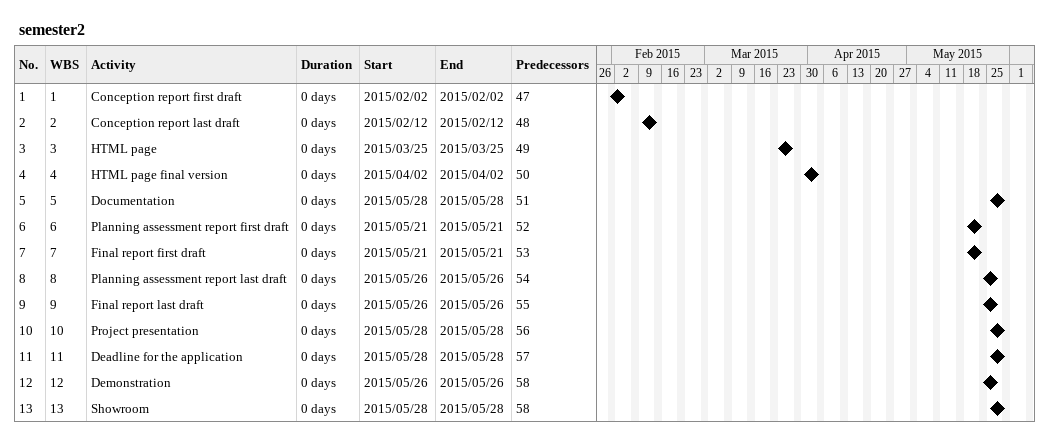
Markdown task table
semester2

| ID | WBS | Task | Duration | Start | Finish | Predecessors |
|---|---|---|---|---|---|---|
| 1 | 1 | Conception report first draft | 0d | 2015-02-02 | 2015-02-02 | 47 |
| 2 | 2 | Conception report last draft | 0d | 2015-02-12 | 2015-02-12 | 48 |
| 3 | 3 | HTML page | 0d | 2015-03-25 | 2015-03-25 | 49 |
| 4 | 4 | HTML page final version | 0d | 2015-04-02 | 2015-04-02 | 50 |
| 5 | 5 | Documentation | 0d | 2015-05-28 | 2015-05-28 | 51 |
| 6 | 6 | Planning assessment report first draft | 0d | 2015-05-21 | 2015-05-21 | 52 |
| 7 | 7 | Final report first draft | 0d | 2015-05-21 | 2015-05-21 | 53 |
| 8 | 8 | Planning assessment report last draft | 0d | 2015-05-26 | 2015-05-26 | 54 |
| 9 | 9 | Final report last draft | 0d | 2015-05-26 | 2015-05-26 | 55 |
| 10 | 10 | Project presentation | 0d | 2015-05-28 | 2015-05-28 | 56 |
| 11 | 11 | Deadline for the application | 0d | 2015-05-28 | 2015-05-28 | 57 |
| 12 | 12 | Demonstration | 0d | 2015-05-26 | 2015-05-26 | 58 |
| 13 | 13 | Showroom | 0d | 2015-05-28 | 2015-05-28 | 58 |
